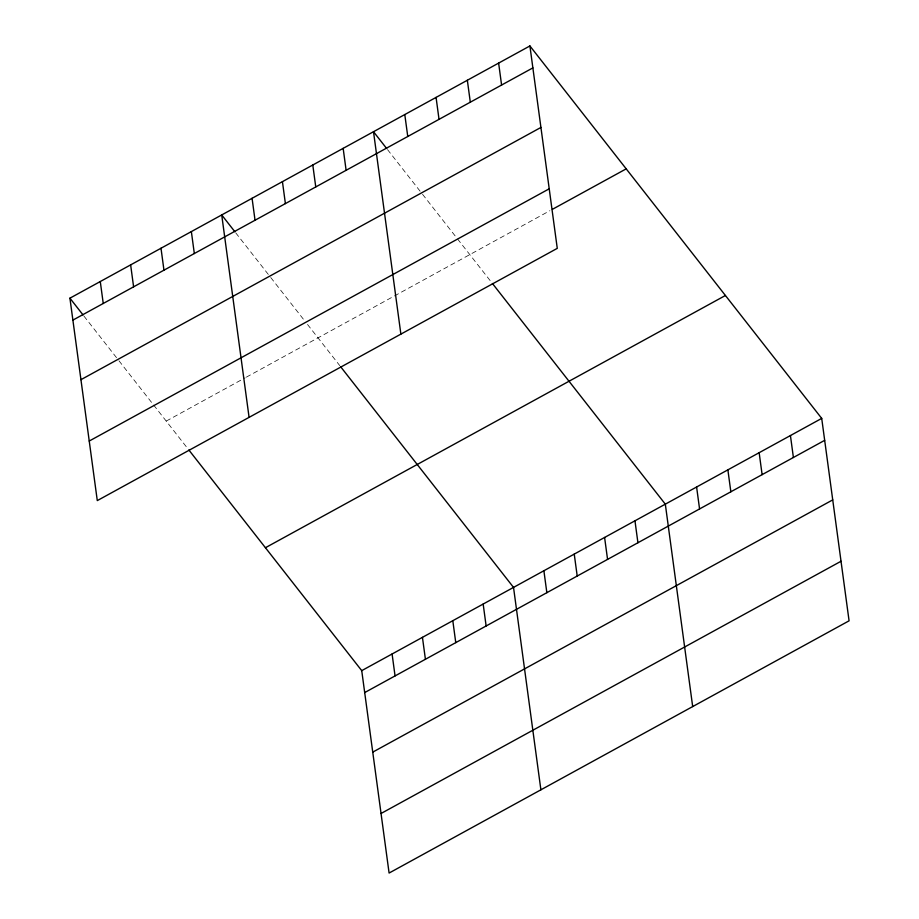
<?xml version="1.0" encoding="UTF-8"?>
<svg xmlns="http://www.w3.org/2000/svg" width="919" height="919" viewBox="0 0 919 919"><rect width="100%" height="100%" fill="white"/><g stroke="black" fill="none" stroke-linecap="round" stroke-linejoin="round"><path stroke-width="0.69" stroke-dasharray="4.59 3.45" d="M166.213 421.097L245.155 377.812M246.361 377.146L549.884 210.704M387.519 149.59L421.66 193.162M422.533 194.277L456.674 237.86M457.547 238.974L491.562 282.386M235.723 232.829L269.864 276.401M270.737 277.515L304.005 319.984M307.509 324.453L339.766 365.624M83.928 316.067L118.069 359.639M118.942 360.753L187.97 448.863"/><path stroke-width="1.38" d="M529.907 45.95L557.27 248.36L97.288 500.602L69.924 298.181L529.907 45.95L821.712 418.398L849.076 620.819L389.093 873.05L361.73 670.64L188.843 449.977M72.888 320.122L532.871 67.891M80.941 379.685L540.923 127.442M89.235 441.04L549.217 188.809M552.388 209.337L626.207 168.855M265.43 547.724L725.413 295.493M361.73 670.64L821.712 418.398M364.694 692.57L824.676 440.339M372.746 752.133L832.729 499.89M381.04 813.487L841.023 561.256M386.646 148.476L373.505 131.716L400.879 334.125M492.435 283.5L665.322 504.163L692.685 706.573M234.85 231.714L221.72 214.954L249.083 417.364M340.639 366.738L513.526 587.402L540.889 789.812M69.924 298.181L83.055 314.941M790.432 435.549L793.396 457.49M759.151 452.699L762.115 474.641M727.871 469.85L730.846 491.791M696.602 487.001L699.566 508.942M634.96 520.809L637.924 542.738M604.599 537.454L607.562 559.395M574.237 554.1L577.212 576.041M498.626 63.101L501.59 85.042M543.887 570.745L546.851 592.686M467.346 80.252L470.31 102.193M436.065 97.403L439.029 119.344M483.164 604.047L486.128 625.977M404.785 114.553L407.76 136.494M452.803 620.693L455.767 642.634M422.441 637.338L425.417 659.279M343.155 148.361L346.118 170.291M392.091 653.983L395.055 675.924M312.793 165.006L315.757 186.936M282.432 181.652L285.395 203.593M252.07 198.297L255.034 220.238M191.359 231.599L194.323 253.529M160.997 248.245L163.961 270.175M130.636 264.89L133.6 286.831M100.274 281.536L103.25 303.477"/></g></svg>
